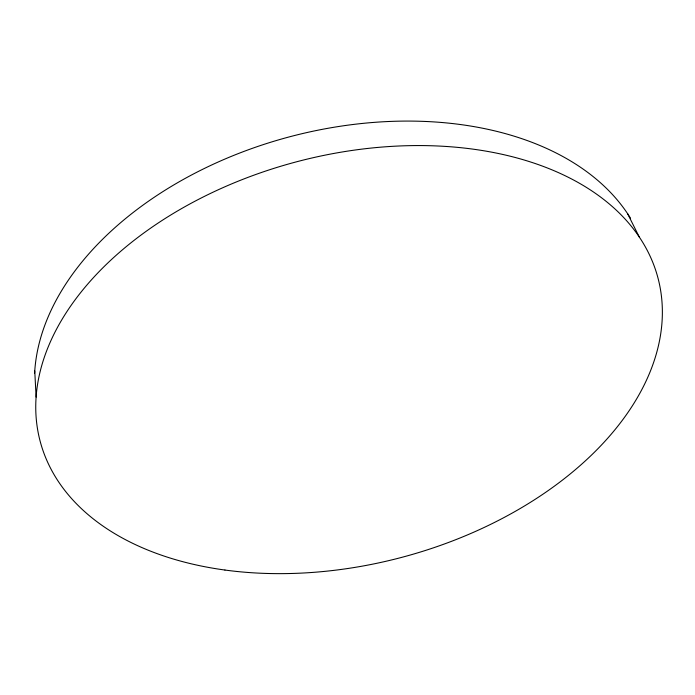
<?xml version="1.0" encoding="UTF-8"?>
<svg xmlns="http://www.w3.org/2000/svg" width="695" height="695" viewBox="0 0 695 695"><rect width="100%" height="100%" fill="white"/><g stroke="black" fill="none" stroke-linecap="round" stroke-linejoin="round"><path stroke-width="1.04" d="M627.533 213.573L639.252 236.969M34.75 370.956L36.114 397.088M34.62 373.18A314.227 205.824 -14.8 0 1 291.996 136.177A314.227 205.824 -14.8 0 1 630.539 218.256M224.937 570.039A319.509 204.651 -14.8 0 0 660.25 288.251A319.509 204.651 -14.8 0 0 161.996 220.515A319.509 204.651 -14.8 0 0 224.937 570.039"/></g></svg>
